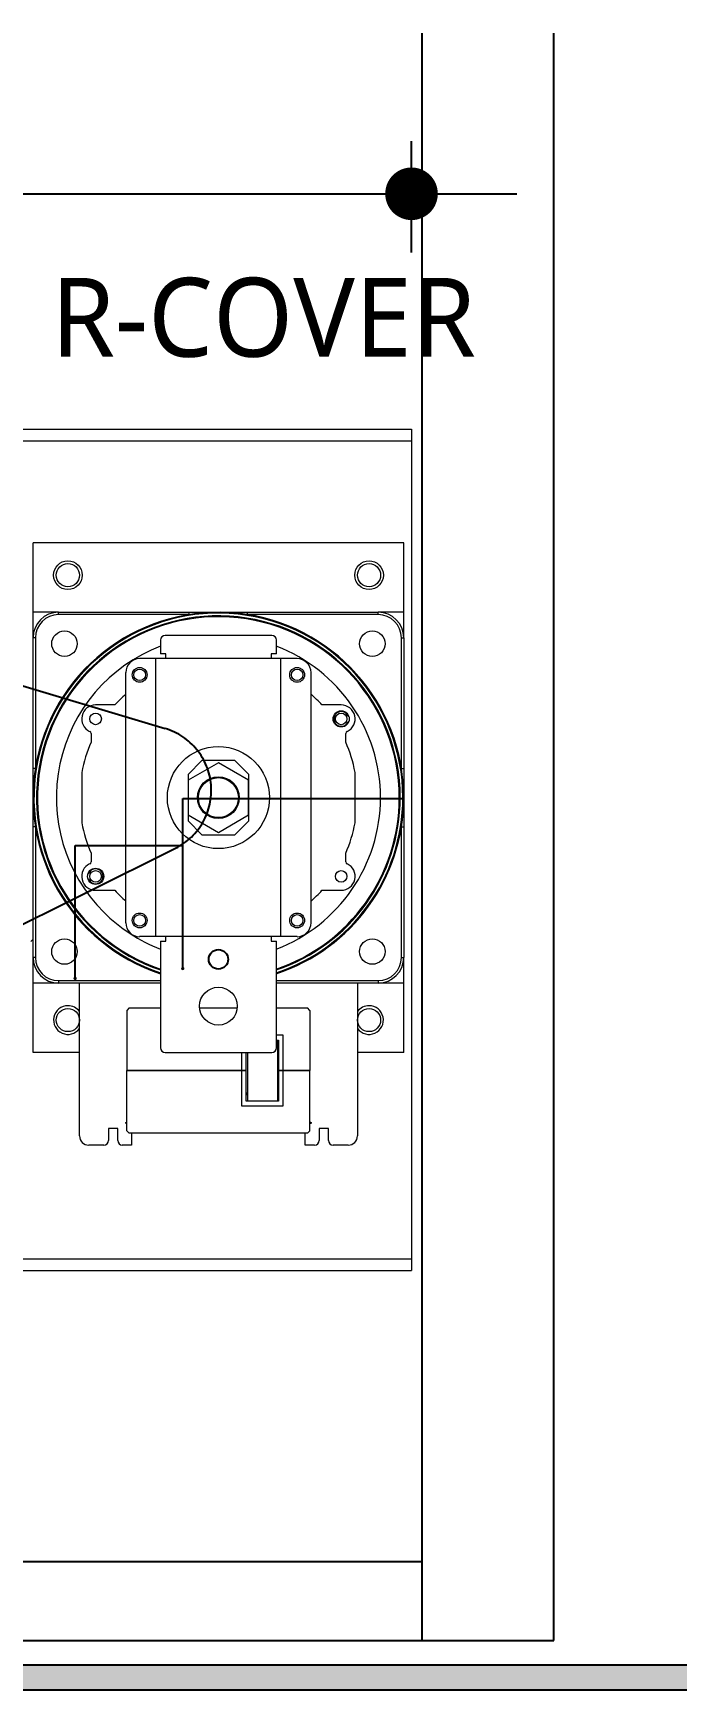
# Model space of a CAD drawing. Extents: x 930 to 96951, y 420 to 531574.
# Drawn here: x 9749 to 10247, y 8884 to 10144 of the extents above; entities that cross this region are included whole.
import ezdxf
from ezdxf.enums import TextEntityAlignment as Align

# ---------------------------------------------------------------- set-up
doc = ezdxf.new("R2010")
doc.units = 0
doc.header["$LTSCALE"] = 200
doc.header["$MEASUREMENT"] = 0
doc.header["$PDMODE"] = 3
doc.header["$PDSIZE"] = -1
doc.linetypes.add('CENTERX2', pattern=[4, 2.5, -0.5, 0.5, -0.5])
doc.layers.get('0').update_dxf_attribs({"linetype": 'CONTINUOUS'})
doc.layers.get('Defpoints').update_dxf_attribs({"color": 137, "linetype": 'CONTINUOUS'})
for name, color, linetype in [('8', 8, 'CONTINUOUS'), ('A-dims', 7, 'CONTINUOUS'), ('DIM', 7, 'CONTINUOUS'), ('TEXT', 3, 'CONTINUOUS')]:
    doc.layers.add(name, color=color, linetype=linetype)
doc.styles.add('굴림체', font='malgun.ttf')
doc.styles.add('맑은고딕', font='malgun.ttf')
doc.styles.add('스타일1', font='malgun.ttf')
doc.dimstyles.new('GAUN-40-0.5', dxfattribs={"dimscale": 40, "dimtxt": 1.5, "dimasz": 1, "dimexe": 1, "dimexo": 1, "dimgap": 0.5, "dimtad": 1, "dimdec": 0, "dimlfac": 0.5, "dimzin": 1, "dimdsep": 46, "dimlunit": 6, "dimtxsty": '맑은고딕', "dimblk": 'CJDOT', "dimcen": 0.09, "dimdle": 1, "dimclrd": 256, "dimclre": 256, "dimclrt": 3, "dimadec": 0, "dimazin": 0, "dimtfac": 1, "dimtdec": 0, "dimtix": 1, "dimtmove": 2, "dimatfit": 3, "dimfxl": 1, "dimtolj": 1, "dimtzin": 1, "dimarcsym": 0})
doc.dimstyles.new('SAMOO-X', dxfattribs={"dimscale": 5, "dimtxt": 3, "dimasz": 0.5, "dimexe": 2, "dimexo": 2, "dimgap": 1, "dimtad": 0, "dimdec": 0, "dimdsep": 46, "dimlunit": 6, "dimtxsty": '굴림체', "dimblk": 'DOT', "dimcen": 1, "dimclrd": 7, "dimclre": 7, "dimclrt": 3, "dimadec": 0, "dimazin": 0, "dimtfac": 1, "dimtdec": 0, "dimtix": 1, "dimtmove": 2, "dimatfit": 3, "dimldrblk": 'DOT', "dimfxl": 8, "dimtvp": 1, "dimtolj": 1, "dimlwd": -1, "dimlwe": -1, "dimarcsym": 0})

# ---------------------------------------------------------------- blocks, each defined once
blk = doc.blocks.new('_DOT')
at = {"color": 0, "linetype": 'ByBlock'}
blk.add_line((-0.5, 0), (-1, 0), dxfattribs=at)
at = {"color": 0, "linetype": 'ByBlock', "const_width": 0.5}
blk.add_lwpolyline([(-0.25, 0, 1), (0.25, 0, 1)], format="xyb", close=True, dxfattribs=at)
blk = doc.blocks.new('CJDOT')
blk.add_line((-2, 0), (2, 0))
at = {"const_width": 0.5}
blk.add_lwpolyline([(-0.25, 0, 1), (0.25, 0, 1)], format="xyb", close=True, dxfattribs=at)
blk = doc.blocks.new('*D29')
at = {"layer": 'A-dims', "lineweight": -2, "transparency": 16777216}
for p, q in [((9037.1, 9977.4), (9037.1, 10062.1)), ((10037.1, 9977.4), (10037.1, 10062.1)), ((9077.1, 10022.1), (9997.1, 10022.1))]:
    blk.add_line(p, q, dxfattribs=at)
at = {"layer": 'Defpoints', "color": 0, "transparency": 16777216}
for p in [(10037.1, 10022.1), (9037.1, 9937.4), (10037.1, 9937.4)]:
    blk.add_point(p, dxfattribs=at)
at = {"layer": 'A-dims', "lineweight": -2, "transparency": 16777216, "xscale": 40, "yscale": 40, "zscale": 40, "rotation": 180}
blk.add_blockref('CJDOT', (9037.1, 10022.1), dxfattribs=at)
at = {"layer": 'A-dims', "lineweight": -2, "transparency": 16777216, "xscale": 40, "yscale": 40, "zscale": 40}
blk.add_blockref('CJDOT', (10037.1, 10022.1), dxfattribs=at)
at = {"layer": 'A-dims', "color": 3, "transparency": 16777216, "insert": (9537.1, 10073.1), "char_height": 60, "attachment_point": 5, "style": '맑은고딕'}
blk.add_mtext('\\A1;500', dxfattribs=at)

msp = doc.modelspace()

# ---------------------------------------------------------------- hatches: boundary and pattern name
at = {"layer": '8'}
h = msp.add_hatch(dxfattribs=at)
h.set_pattern_fill('BRASS', color=256, angle=45, style=0)
h.set_pattern_definition([(45, (-1554641.1384, -887783.132), (-4.49012806, 4.49012806), []), (45, (-1554643.3835, -887780.887), (-4.49012806, 4.49012806), [3.175, -1.5875])])
h.paths.add_polyline_path([(10246.6, 8884.1), (10246.6, 8903.1), (9200.6, 8903.1), (9200.6, 8884.1)])

# ---------------------------------------------------------------- linework, layer by layer
at = {"color": 3}
for p, q in [((10045.3, 8921.7, 0), (10045.3, 10144.3, 0)), ((10145.3, 8921.7, 0), (10145.3, 10144.3, 0)), ((9289.4, 8981.7, 0), (10045.3, 8981.7, 0)), ((9289.4, 8921.7, 0), (10145.3, 8921.7, 0))]:
    msp.add_line(p, q, dxfattribs=at)
at = {"color": 7, "linetype": 'Continuous', "lineweight": 15}
for p, q in [((9037.1, 9843.1, 0), (10037.1, 9843.1, 0)), ((10037.1, 9843.1, 0), (10037.1, 9203.1, 0)), ((9037.1, 9834.3, 0), (10037.1, 9834.3, 0)), ((10031.2, 9756.6, 0), (9749.3, 9756.6, 0)), ((9749.3, 9703.8, 0), (9749.3, 9756.6, 0)), ((10031.2, 9703.8, 0), (10031.2, 9756.6, 0)), ((9749.3, 9684.4, 0), (9749.3, 9703.8, 0)), ((9768.6, 9703.8, 0), (9749.3, 9703.8, 0)), ((9768.6, 9702, 0), (9768.6, 9703.8, 0)), ((9768.6, 9703.8, 0), (9868, 9703.8, 0)), ((9868, 9702, 0), (9868, 9703.8, 0)), ((9868, 9703.8, 0), (9890.2, 9703.8, 0)), ((9890.2, 9703.8, 0), (9912.4, 9703.8, 0)), ((9912.4, 9702, 0), (9912.4, 9703.8, 0)), ((9912.4, 9703.8, 0), (10011.8, 9703.8, 0)), ((10031.2, 9703.8, 0), (10011.8, 9703.8, 0)), ((10011.8, 9702, 0), (10011.8, 9703.8, 0)), ((10031.2, 9684.4, 0), (10031.2, 9703.8, 0)), ((9868, 9702, 0), (9768.6, 9702, 0)), ((10011.8, 9702, 0), (9912.4, 9702, 0)), ((9751, 9684.4, 0), (9749.3, 9684.4, 0)), ((9749.3, 9585, 0), (9749.3, 9684.4, 0)), ((9751, 9684.4, 0), (9751, 9585, 0)), ((9846.2, 9682.6, 0), (9846.2, 9672.1, 0)), ((9930.8, 9686.2, 0), (9849.7, 9686.2, 0)), ((9934.3, 9672.1, 0), (9934.3, 9682.6, 0)), ((10029.4, 9585, 0), (10029.4, 9684.4, 0)), ((10029.4, 9684.4, 0), (10031.2, 9684.4, 0)), ((10031.2, 9684.4, 0), (10031.2, 9585, 0)), ((9842.7, 9668.5, 0), (9830.3, 9668.5, 0)), ((9842.7, 9457.1, 0), (9842.7, 9668.5, 0)), ((9937.8, 9668.5, 0), (9842.7, 9668.5, 0)), ((9850.1, 9672.1, 0), (9846.2, 9672.1, 0)), ((9850.1, 9668.5, 0), (9850.1, 9672.1, 0)), ((9930.4, 9672.1, 0), (9930.4, 9668.5, 0)), ((9934.3, 9672.1, 0), (9930.4, 9672.1, 0)), ((9937.8, 9457.1, 0), (9937.8, 9668.5, 0)), ((9950.1, 9668.5, 0), (9937.8, 9668.5, 0)), ((9819.7, 9467.6, 0), (9819.7, 9657.9, 0)), ((9960.7, 9467.6, 0), (9960.7, 9657.9, 0)), ((9811.4, 9633.3, 0), (9796.8, 9633.3, 0)), ((9983.6, 9633.3, 0), (9969, 9633.3, 0)), ((9793.3, 9611.6, 0), (9793.3, 9605, 0)), ((9987.1, 9605, 0), (9987.1, 9611.6, 0)), ((9867.1, 9580.4, 0), (9877.7, 9591, 0)), ((9902.7, 9591, 0), (9877.7, 9591, 0)), ((9902.7, 9591, 0), (9913.3, 9580.4, 0)), ((9751, 9585, 0), (9749.3, 9585, 0)), ((9749.3, 9562.8, 0), (9749.3, 9585, 0)), ((9786.3, 9582, 0), (9786.3, 9543.6, 0)), ((9867.1, 9580.4, 0), (9867.1, 9545.2, 0)), ((9890.2, 9589.2, 0), (9867.3, 9576, 0)), ((9913.1, 9576, 0), (9890.2, 9589.2, 0)), ((9913.3, 9545.2, 0), (9913.3, 9580.4, 0)), ((9994.2, 9543.6, 0), (9994.2, 9582, 0)), ((10029.4, 9585, 0), (10031.2, 9585, 0)), ((10031.2, 9585, 0), (10031.2, 9562.8, 0)), ((9867.3, 9576, 0), (9867.3, 9549.6, 0)), ((9913.1, 9549.6, 0), (9913.1, 9576, 0)), ((9913.3, 9566, 0), (9913.1, 9566.9, 0)), ((9749.3, 9540.6, 0), (9749.3, 9562.8, 0)), ((9867.3, 9562.8, 0), (9867.1, 9562.8, 0)), ((10031.2, 9562.8, 0), (10031.2, 9540.6, 0)), ((9751, 9540.6, 0), (9749.3, 9540.6, 0)), ((9749.3, 9441.2, 0), (9749.3, 9540.6, 0)), ((9751, 9540.6, 0), (9751, 9441.2, 0)), ((9877.7, 9534.6, 0), (9867.1, 9545.2, 0)), ((9867.3, 9549.6, 0), (9890.2, 9536.3, 0)), ((9890.2, 9536.3, 0), (9913.1, 9549.6, 0)), ((9913.3, 9545.2, 0), (9902.7, 9534.6, 0)), ((10029.4, 9540.6, 0), (10031.2, 9540.6, 0)), ((10029.4, 9441.2, 0), (10029.4, 9540.6, 0)), ((10031.2, 9540.6, 0), (10031.2, 9441.2, 0)), ((9877.7, 9534.6, 0), (9902.7, 9534.6, 0)), ((9793.3, 9520.5, 0), (9793.3, 9514, 0)), ((9987.1, 9514, 0), (9987.1, 9520.5, 0)), ((9796.8, 9492.3, 0), (9811.4, 9492.3, 0)), ((9969, 9492.3, 0), (9983.6, 9492.3, 0)), ((9842.7, 9457.1, 0), (9830.3, 9457.1, 0)), ((9937.8, 9457.1, 0), (9842.7, 9457.1, 0)), ((9846.2, 9453.6, 0), (9846.2, 9372.5, 0)), ((9846.2, 9453.6, 0), (9850.1, 9453.6, 0)), ((9850.1, 9453.6, 0), (9850.1, 9457.1, 0)), ((9930.4, 9457.1, 0), (9930.4, 9453.6, 0)), ((9930.4, 9453.6, 0), (9934.3, 9453.6, 0)), ((9934.3, 9372.5, 0), (9934.3, 9453.6, 0)), ((9950.1, 9457.1, 0), (9937.8, 9457.1, 0)), ((9749.3, 9421.8, 0), (9749.3, 9441.2, 0)), ((9751, 9441.2, 0), (9749.3, 9441.2, 0)), ((10029.4, 9441.2, 0), (10031.2, 9441.2, 0)), ((10031.2, 9421.8, 0), (10031.2, 9441.2, 0)), ((9768.6, 9421.8, 0), (9749.3, 9421.8, 0)), ((9749.3, 9369, 0), (9749.3, 9421.8, 0)), ((9768.6, 9423.6, 0), (9768.6, 9421.8, 0)), ((9768.6, 9423.6, 0), (9846.2, 9423.6, 0)), ((9846.2, 9421.8, 0), (9768.6, 9421.8, 0)), ((9784.5, 9305.5, 0), (9784.5, 9421.8, 0)), ((9934.3, 9423.6, 0), (10011.8, 9423.6, 0)), ((10011.8, 9421.8, 0), (9934.3, 9421.8, 0)), ((9996, 9421.8, 0), (9996, 9305.5, 0)), ((10011.8, 9423.6, 0), (10011.8, 9421.8, 0)), ((10031.2, 9421.8, 0), (10011.8, 9421.8, 0)), ((10031.2, 9369, 0), (10031.2, 9421.8, 0)), ((9822.4, 9402.8, 0), (9820.6, 9401, 0)), ((9820.6, 9401, 0), (9820.6, 9355.2, 0)), ((9822.4, 9402.8, 0), (9846.2, 9402.8, 0)), ((9875.9, 9402.8, 0), (9904.6, 9402.8, 0)), ((9934.3, 9402.8, 0), (9958.1, 9402.8, 0)), ((9959.8, 9401, 0), (9958.1, 9402.8, 0)), ((9959.8, 9401, 0), (9959.8, 9355.2, 0)), ((9939.4, 9382, 0), (9934.3, 9382, 0)), ((9934.3, 9378.4, 0), (9935.9, 9378.4, 0)), ((9934.3, 9378.1, 0), (9935.5, 9378.1, 0)), ((9935.5, 9378.1, 0), (9935.5, 9378.4, 0)), ((9935.5, 9332.3, 0), (9935.5, 9378.1, 0)), ((9935.9, 9378.4, 0), (9935.9, 9355.2, 0)), ((9939.4, 9355.2, 0), (9939.4, 9382, 0)), ((9784.5, 9369, 0), (9749.3, 9369, 0)), ((9849.7, 9369, 0), (9930.8, 9369, 0)), ((9907.7, 9369, 0), (9907.7, 9355.2, 0)), ((9911.2, 9355.2, 0), (9911.2, 9369, 0)), ((9912.6, 9332.3, 0), (9912.6, 9369, 0)), ((10031.2, 9369, 0), (9996, 9369, 0)), ((9820.6, 9309.4, 0), (9820.6, 9355.2, 0)), ((9907.7, 9355.2, 0), (9820.6, 9355.2, 0)), ((9820.6, 9355.2, 0), (9907.7, 9355.2, 0)), ((9907.7, 9355.2, 0), (9907.7, 9328.4, 0)), ((9911.2, 9355.2, 0), (9907.7, 9355.2, 0)), ((9907.7, 9355.2, 0), (9911.2, 9355.2, 0)), ((9911.2, 9331.9, 0), (9911.2, 9355.2, 0)), ((9935.9, 9355.2, 0), (9935.9, 9331.9, 0)), ((9939.4, 9355.2, 0), (9935.9, 9355.2, 0)), ((9935.9, 9355.2, 0), (9939.4, 9355.2, 0)), ((9939.4, 9328.4, 0), (9939.4, 9355.2, 0)), ((9959.8, 9355.2, 0), (9939.4, 9355.2, 0)), ((9939.4, 9355.2, 0), (9959.8, 9355.2, 0)), ((9959.8, 9309.4, 0), (9959.8, 9355.2, 0)), ((9907.7, 9328.4, 0), (9939.4, 9328.4, 0)), ((9935.9, 9331.9, 0), (9911.2, 9331.9, 0)), ((9912.6, 9332.3, 0), (9935.5, 9332.3, 0)), ((9935.5, 9331.9, 0), (9935.5, 9332.3, 0)), ((9820.6, 9316, 0), (9819.3, 9315.5, 0)), ((9819.3, 9315.5, 0), (9820.6, 9314.9, 0)), ((9961.2, 9315.5, 0), (9959.8, 9316, 0)), ((9959.8, 9314.9, 0), (9961.2, 9315.5, 0)), ((9813.6, 9311.1, 0), (9806.5, 9311.1, 0)), ((9806.5, 9311.1, 0), (9806.5, 9302, 0)), ((9813.6, 9302, 0), (9813.6, 9311.1, 0)), ((9820.6, 9309.4, 0), (9822.4, 9307.6, 0)), ((9958.1, 9307.6, 0), (9822.4, 9307.6, 0)), ((9824.2, 9307.6, 0), (9824.2, 9298.5, 0)), ((9956.3, 9298.5, 0), (9956.3, 9307.6, 0)), ((9958.1, 9307.6, 0), (9959.8, 9309.4, 0)), ((9973.9, 9311.1, 0), (9966.9, 9311.1, 0)), ((9966.9, 9311.1, 0), (9966.9, 9302, 0)), ((9973.9, 9302, 0), (9973.9, 9311.1, 0)), ((9803, 9298.5, 0), (9791.6, 9298.5, 0)), ((9824.2, 9298.5, 0), (9817.1, 9298.5, 0)), ((9963.4, 9298.5, 0), (9956.3, 9298.5, 0)), ((9988.9, 9298.5, 0), (9977.4, 9298.5, 0)), ((9037.1, 9212, 0), (10037.1, 9212, 0)), ((9037.1, 9203.1, 0), (10037.1, 9203.1, 0))]:
    msp.add_line(p, q, dxfattribs=at)
at = {"color": 7, "linetype": 'CENTERX2'}
for p, q in [((9424.8, 9742.6, 0), (9849.8, 9615.3, 0)), ((9460.5, 9326.5, 0), (9857.6, 9524.4, 0))]:
    msp.add_line(p, q, dxfattribs=at)
at = {"color": 7, "linetype": 'Continuous', "lineweight": 15}
for centre, radius in [((9775.7, 9732, 0), 10.9), ((10004.8, 9732, 0), 10.9), ((9775.7, 9732, 0), 8.81), ((10004.8, 9732, 0), 8.81), ((9773.1, 9679.9, 0), 9.69), ((10007.3, 9679.9, 0), 9.69), ((9830.3, 9656.2, 0), 5.64), ((9830.3, 9656.2, 0), 4.41), ((9950.1, 9656.2, 0), 5.64), ((9950.1, 9656.2, 0), 4.41), ((9983.6, 9622.7, 0), 6.17), ((9796.8, 9622.7, 0), 4.41), ((9983.6, 9622.7, 0), 4.41), ((9890.2, 9562.8, 0), 38.8), ((9890.2, 9562.8, 0), 15.9), ((9890.2, 9562.8, 0), 15.2), ((9796.8, 9502.9, 0), 6.17), ((9796.8, 9502.9, 0), 4.41), ((9983.6, 9502.9, 0), 4.41), ((9830.3, 9469.4, 0), 5.64), ((9830.3, 9469.4, 0), 4.41), ((9950.1, 9469.4, 0), 5.64), ((9950.1, 9469.4, 0), 4.41), ((9773.1, 9445.7, 0), 9.69), ((10007.3, 9445.7, 0), 9.69), ((9890.2, 9404.2, 0), 14.4), ((9775.7, 9393.6, 0), 8.81), ((10004.8, 9393.6, 0), 8.81)]:
    msp.add_circle(centre, radius, dxfattribs=at)
at = {"color": 7, "linetype": 'Continuous'}
msp.add_circle((9890.2, 9439.8, 0), 7.4, dxfattribs=at)
at = {"color": 7, "linetype": 'Continuous', "lineweight": 15}
for centre, radius, start, end in [((9890.2, 9562.8, 0), 141, 0, 251.79), ((9768.6, 9684.4, 0), 19.4, 90, 180), ((10011.8, 9684.4, 0), 19.4, 0, 90), ((9890.2, 9562.8, 0), 140.3, 0, 251.6953), ((9768.6, 9684.4, 0), 17.6, 90, 180), ((9890.2, 9562.8, 0), 138.3, 0, 251.4295), ((9890.2, 9562.8, 0), 137.6, 0, 251.3309), ((10011.8, 9684.4, 0), 17.6, 0, 90), ((9890.2, 9562.8, 0), 123.3, 110.9248, 225), ((9849.7, 9682.6, 0), 3.52, 90, 180), ((9930.8, 9682.6, 0), 3.52, 0, 90), ((9890.2, 9562.8, 0), 123.3, 290.9248, 69.0752), ((9830.3, 9657.9, 0), 10.6, 90, 180), ((9950.1, 9657.9, 0), 10.6, 0, 90), ((9890.2, 9562.8, 0), 105.7, 131.8103, 138.1897), ((9890.2, 9562.8, 0), 105.7, 41.8103, 48.1897), ((9796.8, 9622.7, 0), 10.6, 90, 244.6231), ((9983.6, 9622.7, 0), 5.64, 28.4369, 331.5631), ((9983.6, 9622.7, 0), 10.6, 295.3769, 90), ((9990.1, 9626.2, 0), 1.76, 208.4369, 248.9097), ((9990.1, 9619.2, 0), 1.76, 111.0903, 151.5631), ((9890.2, 9562.8, 0), 105.7, 156.4435, 169.5247), ((9791.6, 9611.6, 0), 1.76, 0, 64.6231), ((9988.9, 9611.6, 0), 1.76, 115.3769, 180), ((9890.2, 9562.8, 0), 105.7, 10.4753, 23.5565), ((9890.2, 9562.8, 0), 138.3, 288.5705, 0), ((9890.2, 9562.8, 0), 141, 288.21, 0), ((9890.2, 9562.8, 0), 137.6, 288.6691, 0), ((9890.2, 9562.8, 0), 140.3, 288.3047, 0), ((9890.2, 9562.8, 0), 105.7, 190.4753, 203.5565), ((9890.2, 9562.8, 0), 105.7, 336.4435, 349.5247), ((9796.8, 9502.9, 0), 10.6, 115.3769, 270), ((9790.3, 9506.4, 0), 1.76, 291.0903, 331.5631), ((9796.8, 9502.9, 0), 5.64, 208.4369, 151.5631), ((9791.6, 9514, 0), 1.76, 295.3769, 0), ((9983.6, 9502.9, 0), 10.6, 270, 64.6231), ((9988.9, 9514, 0), 1.76, 180, 244.6231), ((9790.3, 9499.4, 0), 1.76, 28.4369, 68.9097), ((9890.2, 9562.8, 0), 105.7, 221.8103, 228.1897), ((9890.2, 9562.8, 0), 105.7, 311.8103, 318.1897), ((9890.2, 9562.8, 0), 123.3, 225, 249.0752), ((9830.3, 9467.6, 0), 10.6, 180, 270), ((9950.1, 9467.6, 0), 10.6, 270, 0), ((9768.1, 9435.8, 0), 27, 134.1297, 139.9653), ((9768.6, 9441.2, 0), 19.4, 180, 270), ((9768.6, 9441.2, 0), 17.6, 180, 270), ((10011.8, 9441.2, 0), 17.6, 270, 0), ((10011.8, 9441.2, 0), 19.4, 270, 0), ((9775.7, 9393.6, 0), 10.9, 90, 323.7507), ((9775.7, 9393.6, 0), 10.9, 36.2493, 90), ((10004.8, 9393.6, 0), 10.9, 90, 143.7507), ((10004.8, 9393.6, 0), 10.9, 216.2493, 90), ((9849.7, 9372.5, 0), 3.52, 180, 270), ((9930.8, 9372.5, 0), 3.52, 270, 0), ((9893.2, 9355.2, 0), 25.4, 315.0995, 319.8082), ((9893.2, 9355.2, 0), 26.1, 313.566, 318.0084), ((9791.6, 9305.5, 0), 7.05, 180, 270), ((9803, 9302, 0), 3.52, 270, 0), ((9817.1, 9302, 0), 3.52, 180, 270), ((9963.4, 9302, 0), 3.52, 270, 0), ((9977.4, 9302, 0), 3.52, 180, 270), ((9988.9, 9305.5, 0), 7.05, 270, 0)]:
    msp.add_arc(centre, radius, start, end, dxfattribs=at)
at = {"color": 7, "linetype": 'CENTERX2'}
msp.add_arc((9835.7, 9568.3, 0), 49.1, 296.4838, 73.3206, dxfattribs=at)
at = {"layer": 'DIM'}
for p, q in [((9200.6, 8903.1, 0), (10246.6, 8903.1, 0)), ((9200.6, 8884.1, 0), (10246.6, 8884.1, 0))]:
    msp.add_line(p, q, dxfattribs=at)

# ---------------------------------------------------------------- texts
at = {"layer": 'TEXT', "color": 3, "style": '스타일1'}
msp.add_text('R-COVER', height=60, dxfattribs=at).set_placement((9924.5, 9928.2, 0), align=Align.MIDDLE)

# ---------------------------------------------------------------- dimensions: what is measured, and where the dimension line sits
at = {"layer": 'A-dims'}
dim = msp.add_linear_dim(base=(10037.1, 10022.1, 0), p1=(9037.1, 9937.4, 0), p2=(10037.1, 9937.4, 0), dimstyle='GAUN-40-0.5', dxfattribs=at)
dim.commit()
dim.dimension.update_dxf_attribs({"geometry": '*D29', "text_midpoint": (9537.1, 10073.1, 0)})

# ---------------------------------------------------------------- leaders
at = {"color": 250}
for points in [[(9863.1, 9432.8, 0), (9863.1, 9562.1, 0), (10029.9, 9562.1, 0)], [(9781.2, 9425.3, 0), (9781.2, 9526.4, 0), (9862.5, 9526.4, 0)]]:
    msp.add_leader(points, dimstyle='SAMOO-X', dxfattribs=at)

doc.saveas('drawing.dxf')
